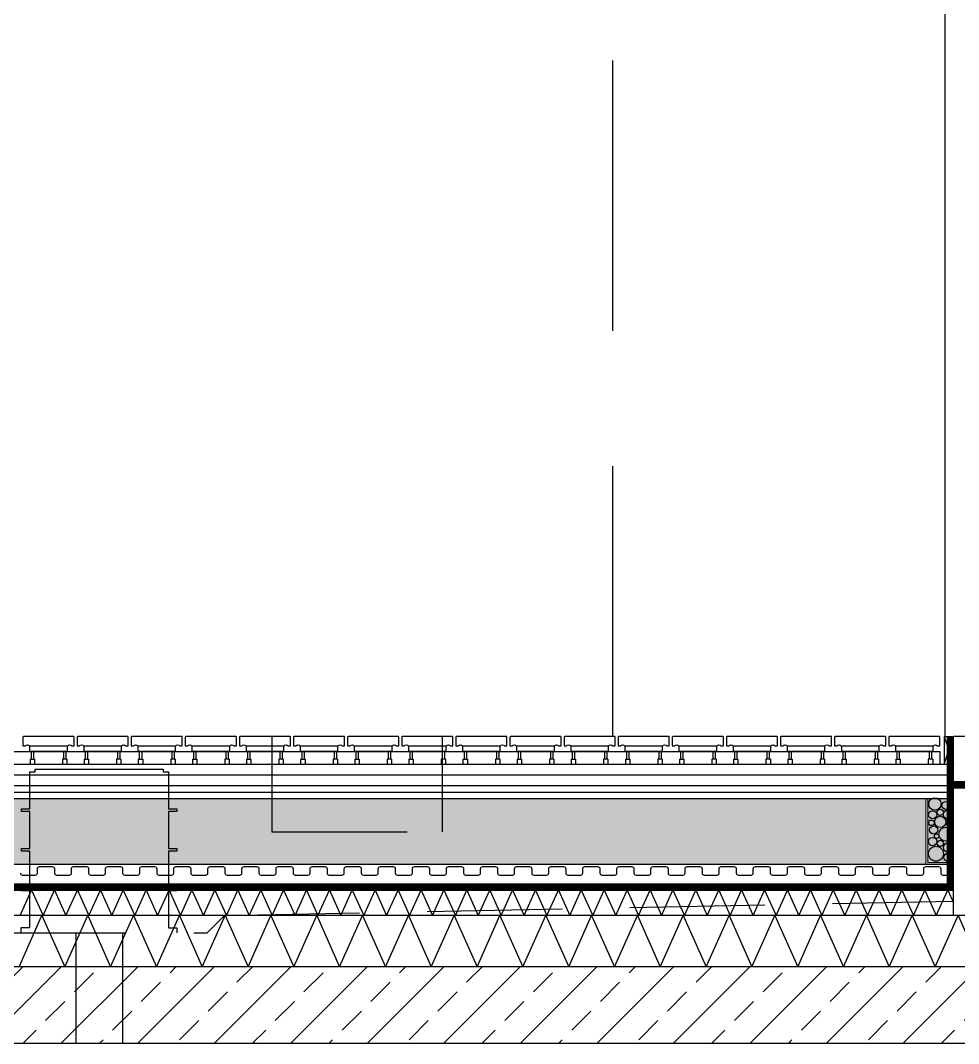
# Model space of a CAD drawing. Header units: millimetres. Extents: x -135140 to 267856, y -70704 to 149933.
# Drawn here: x -40836 to -38635, y 91517 to 93917 of the extents above; entities that cross this region are included whole.
import ezdxf

# ---------------------------------------------------------------- set-up
doc = ezdxf.new("R2010")
doc.units = ezdxf.units.MM
doc.header["$LTSCALE"] = 99.9
doc.linetypes.add('0707_PB_080619_gn_xref$0$ACAD_ISO03W100', pattern=[30, 12, -18])
doc.linetypes.add('HIDDEN', pattern=[9.525, 6.35, -3.175])
for name, color, linetype in [('+48_HACZE', 253, 'Continuous'), ('+48_IZOLACJE', 250, 'Continuous'), ('+48_MEBLE', 251, 'Continuous'), ('+48_SCIANY', 250, 'Continuous'), ('+48_WEŁNA', 252, 'Continuous'), ('+48_WIDOK', 250, 'Continuous'), ('1_CIENKA', 252, 'Continuous')]:
    doc.layers.add(name, color=color, linetype=linetype)
doc.layers.add('m1-działowe', color=250, linetype='Continuous', lineweight=13)
doc.linetypes.add('ZIGZAG', pattern='A,0.00254,-5.08,[131,ltypeshp.shx,S=5.08,R=0,X=-5.08,Y=0],-10.16,[131,ltypeshp.shx,S=5.08,R=180,X=5.08,Y=0],-5.08', length=20.32254)

msp = doc.modelspace()

# ---------------------------------------------------------------- hatches: boundary and pattern name
at = {"layer": '+48_HACZE', "ltscale": 0.15}
h = msp.add_hatch(dxfattribs=at)
h.set_pattern_fill('AR-SAND', color=256, scale=2, style=0)
h.set_pattern_definition([(37.5, (-740631.18, -76045.325), (-3.200063, 97.8826475), [0, -77.216, 0, -86.36, 0, -82.55]), (7.5, (-740631.18, -76045.33), (89.904657, 143.36502), [0, -41.656, 0, -69.596, 0, -26.67]), (327.5, (-740693.66, -76045.325), (158.198474, 0.287437), [0, -25.4, 0, -91.44, 0, -119.38]), (317.5, (-740693.66, -76045.33), (152.71129, 44.585865), [0, -12.7, 0, -59.944, 0, -68.58])])
h.paths.add_polyline_path([(-42866.3, 91942.4), (-42766.4, 91942.4), (-42766.4, 91937.4), (-38646.3, 91937.4), (-38646.3, 92092.4), (-42866.3, 92092.4)])
at = {"layer": '+48_HACZE', "linetype": 'Continuous'}
h = msp.add_hatch(dxfattribs=at)
h.set_pattern_fill('ANSI33', color=256, scale=20, style=0)
h.set_pattern_definition([(45, (-651030.33, -76045.33), (-89.80256, 89.80256), []), (45, (-650940.53, -76045.33), (-89.80256, 89.80256), [63.5, -31.75])])
h.paths.add_polyline_path([(-38501.3, 91697.4), (-43451.3, 91697.4), (-43451.3, 91517.4), (-38501.3, 91517.4)])

# ---------------------------------------------------------------- linework, layer by layer
at = {"layer": '+48_HACZE', "linetype": 'HIDDEN'}
msp.add_line((-39446.1, 92237.4), (-39446.1, 94847.4), dxfattribs=at)
at = {"layer": '+48_HACZE', "ltscale": 0.15}
msp.add_lwpolyline([(-43701.3, 92117.4), (-43306.3, 92117.4), (-43306.3, 91877.4), (-38646.3, 91877.4), (-38646.3, 92117.4), (-38256.3, 92117.4)], dxfattribs=at)
for centre, radius in [((-38690, 92079.2), 14.6), ((-38651.6, 92085.9), 4.84), ((-38677.5, 92059.7), 7.41), ((-38664.2, 92076.1), 9.38), ((-38658.5, 92054.7), 11.2), ((-38695.3, 92054), 9.52), ((-38698.2, 92035.1), 6.62), ((-38677.5, 92037.3), 13.1), ((-38655.1, 92034.4), 7.31), ((-38692.9, 92018.3), 9.83), ((-38664.2, 92008.4), 16.4), ((-38695.4, 91991.1), 9.84), ((-38685.9, 92003.8), 5.21), ((-38677.1, 91987.2), 7.23), ((-38687.7, 91962.6), 17.5), ((-38658.9, 91977.2), 11.2), ((-38659.3, 91954.1), 9.61)]:
    msp.add_circle(centre, radius, dxfattribs=at)
at = {"layer": '+48_IZOLACJE', "linetype": '0707_PB_080619_gn_xref$0$ACAD_ISO03W100', "ltscale": 0.3, "const_width": 16}
for points in [[(-43298.3, 92237.4), (-43298.3, 91885.4), (-38654.3, 91885.4), (-38654.3, 92237.4)], [(-38646.3, 92125.4), (-38256.3, 92125.4)]]:
    msp.add_lwpolyline(points, dxfattribs=at)
at = {"layer": '+48_MEBLE'}
msp.add_lwpolyline([(-38666.3, 92237.4), (-38666.3, 94917.4)], dxfattribs=at)
at = {"layer": '+48_SCIANY', "ltscale": 0.1}
for p, q in [((-38501.3, 91697.4), (-42686.3, 91697.4)), ((-38501.3, 91517.4), (-43451.3, 91517.4))]:
    msp.add_line(p, q, dxfattribs=at)
at = {"layer": '+48_WEŁNA', "linetype": 'ZIGZAG', "ltscale": 0.48}
msp.add_line((-42866.3, 92147.4), (-38646.3, 92147.4), dxfattribs=at)
at = {"layer": '+48_WEŁNA', "linetype": 'ZIGZAG', "ltscale": 0.28}
msp.add_line((-42866.3, 92107.4), (-38646.3, 92107.4), dxfattribs=at)
at = {"layer": '+48_WIDOK'}
for p, q in [((-38668.3, 92237.4), (-38668.3, 92172.4)), ((-38668.3, 92237.4), (-38646.3, 92172.4)), ((-38668.3, 92172.4), (-38646.3, 92237.4)), ((-38668.3, 92237.4), (-38646.3, 92237.4)), ((-38646.3, 91817.4), (-38646.3, 92237.4)), ((-42866.3, 92172.4), (-38646.3, 92172.4)), ((-42866.3, 92122.4), (-38646.3, 92122.4)), ((-42866.3, 92092.4), (-38646.3, 92092.4)), ((-38646.3, 91937.4), (-43306.3, 91937.4)), ((-38646.3, 91877.4), (-43306.3, 91877.4)), ((-38501.3, 91817.4), (-43451.3, 91817.4))]:
    msp.add_line(p, q, dxfattribs=at)
at = {"layer": '+48_WIDOK', "ltscale": 0.1}
for points in [[(-39417.8, 92215.4), (-39328.8, 92215.4, -0.536675), (-39318.8, 92215.4), (-39313.3, 92215.4), (-39313.3, 92236.4, 0.414214), (-39314.3, 92237.4), (-39432.3, 92237.4, 0.414083), (-39433.3, 92236.4), (-39433.3, 92215.4), (-39427.8, 92215.4, -0.536675)], [(-39290.8, 92215.4), (-39201.8, 92215.4, -0.536675), (-39191.8, 92215.4), (-39186.3, 92215.4), (-39186.3, 92236.4, 0.414214), (-39187.3, 92237.4), (-39305.3, 92237.4, 0.414083), (-39306.3, 92236.4), (-39306.3, 92215.4), (-39300.8, 92215.4, -0.536675)], [(-39163.8, 92215.4), (-39074.8, 92215.4, -0.536675), (-39064.8, 92215.4), (-39059.3, 92215.4), (-39059.3, 92236.4, 0.414214), (-39060.3, 92237.4), (-39178.3, 92237.4, 0.414083), (-39179.3, 92236.4), (-39179.3, 92215.4), (-39173.8, 92215.4, -0.536675)], [(-39036.8, 92215.4), (-38947.8, 92215.4, -0.536675), (-38937.8, 92215.4), (-38932.3, 92215.4), (-38932.3, 92236.4, 0.414214), (-38933.3, 92237.4), (-39051.3, 92237.4, 0.414083), (-39052.3, 92236.4), (-39052.3, 92215.4), (-39046.8, 92215.4, -0.536675)], [(-38782.8, 92215.4), (-38693.8, 92215.4, -0.536675), (-38683.8, 92215.4), (-38678.3, 92215.4), (-38678.3, 92236.4, 0.414214), (-38679.3, 92237.4), (-38797.3, 92237.4, 0.414083), (-38798.3, 92236.4), (-38798.3, 92215.4), (-38792.8, 92215.4, -0.536675)]]:
    msp.add_lwpolyline(points, format="xyb", close=True, dxfattribs=at)
at = {"layer": '+48_WIDOK'}
msp.add_lwpolyline([(-38496.3, 92237.4), (-38646.3, 92237.4)], dxfattribs=at)
at = {"layer": '1_CIENKA', "linetype": 'HIDDEN', "lineweight": -3, "ltscale": 0.5}
for p, q in [((-40245.8, 92237.4), (-40245.8, 92014.2)), ((-39846.3, 92237.4), (-39846.3, 92014.2)), ((-40245.8, 92014.2), (-39846.3, 92014.2)), ((-40357.6, 91817.4), (-38646.3, 91851.6)), ((-40706.3, 91777.4), (-40706.3, 91517.4)), ((-40596.3, 91777.4), (-40596.3, 91517.4))]:
    msp.add_line(p, q, dxfattribs=at)
at = {"layer": '1_CIENKA', "lineweight": -3}
for p, q in [((-42866.3, 92202.4), (-38678.3, 92202.4)), ((-40813.8, 92202.4), (-40726.8, 92202.4)), ((-40813.5, 92184.2), (-40803.2, 92184.2)), ((-40813.5, 92184.2), (-40813.5, 92172.4)), ((-40811.1, 92202.4), (-40811.1, 92184.2)), ((-40805.6, 92202.4), (-40805.6, 92184.2)), ((-40803.2, 92184.2), (-40803.2, 92172.4)), ((-40737.5, 92184.2), (-40737.5, 92172.4)), ((-40727.2, 92184.2), (-40737.5, 92184.2)), ((-40735.1, 92202.4), (-40735.1, 92184.2)), ((-40729.6, 92202.4), (-40729.6, 92184.2)), ((-40727.2, 92184.2), (-40727.2, 92172.4)), ((-40686.8, 92202.4), (-40599.8, 92202.4)), ((-40686.5, 92184.2), (-40676.2, 92184.2)), ((-40686.5, 92184.2), (-40686.5, 92172.4)), ((-40684.1, 92202.4), (-40684.1, 92184.2)), ((-40678.6, 92202.4), (-40678.6, 92184.2)), ((-40676.2, 92184.2), (-40676.2, 92172.4)), ((-40610.5, 92184.2), (-40610.5, 92172.4)), ((-40600.2, 92184.2), (-40610.5, 92184.2)), ((-40608.1, 92202.4), (-40608.1, 92184.2)), ((-40602.6, 92202.4), (-40602.6, 92184.2)), ((-40600.2, 92184.2), (-40600.2, 92172.4)), ((-40559.8, 92202.4), (-40472.8, 92202.4)), ((-40559.5, 92184.2), (-40549.2, 92184.2)), ((-40559.5, 92184.2), (-40559.5, 92172.4)), ((-40557.1, 92202.4), (-40557.1, 92184.2)), ((-40551.6, 92202.4), (-40551.6, 92184.2)), ((-40549.2, 92184.2), (-40549.2, 92172.4)), ((-40483.5, 92184.2), (-40483.5, 92172.4)), ((-40473.2, 92184.2), (-40483.5, 92184.2)), ((-40481.1, 92202.4), (-40481.1, 92184.2)), ((-40475.6, 92202.4), (-40475.6, 92184.2)), ((-40473.2, 92184.2), (-40473.2, 92172.4)), ((-40432.8, 92202.4), (-40345.8, 92202.4)), ((-40432.5, 92184.2), (-40422.2, 92184.2)), ((-40432.5, 92184.2), (-40432.5, 92172.4)), ((-40430.1, 92202.4), (-40430.1, 92184.2)), ((-40424.6, 92202.4), (-40424.6, 92184.2)), ((-40422.2, 92184.2), (-40422.2, 92172.4)), ((-40356.5, 92184.2), (-40356.5, 92172.4)), ((-40346.2, 92184.2), (-40356.5, 92184.2)), ((-40354.1, 92202.4), (-40354.1, 92184.2)), ((-40348.6, 92202.4), (-40348.6, 92184.2)), ((-40346.2, 92184.2), (-40346.2, 92172.4)), ((-40305.8, 92202.4), (-40218.8, 92202.4)), ((-40305.5, 92184.2), (-40295.2, 92184.2)), ((-40305.5, 92184.2), (-40305.5, 92172.4)), ((-40303.1, 92202.4), (-40303.1, 92184.2)), ((-40297.6, 92202.4), (-40297.6, 92184.2)), ((-40295.2, 92184.2), (-40295.2, 92172.4)), ((-40229.5, 92184.2), (-40229.5, 92172.4)), ((-40219.2, 92184.2), (-40229.5, 92184.2)), ((-40227.1, 92202.4), (-40227.1, 92184.2)), ((-40221.6, 92202.4), (-40221.6, 92184.2)), ((-40219.2, 92184.2), (-40219.2, 92172.4)), ((-40178.8, 92202.4), (-40091.8, 92202.4)), ((-40178.5, 92184.2), (-40168.2, 92184.2)), ((-40178.5, 92184.2), (-40178.5, 92172.4)), ((-40176.1, 92202.4), (-40176.1, 92184.2)), ((-40170.6, 92202.4), (-40170.6, 92184.2)), ((-40168.2, 92184.2), (-40168.2, 92172.4)), ((-40102.5, 92184.2), (-40102.5, 92172.4)), ((-40092.2, 92184.2), (-40102.5, 92184.2)), ((-40100.1, 92202.4), (-40100.1, 92184.2)), ((-40094.6, 92202.4), (-40094.6, 92184.2)), ((-40092.2, 92184.2), (-40092.2, 92172.4)), ((-40051.8, 92202.4), (-39964.8, 92202.4)), ((-40051.5, 92184.2), (-40041.2, 92184.2)), ((-40051.5, 92184.2), (-40051.5, 92172.4)), ((-40049.1, 92202.4), (-40049.1, 92184.2)), ((-40043.6, 92202.4), (-40043.6, 92184.2)), ((-40041.2, 92184.2), (-40041.2, 92172.4)), ((-39975.5, 92184.2), (-39975.5, 92172.4)), ((-39965.2, 92184.2), (-39975.5, 92184.2)), ((-39973.1, 92202.4), (-39973.1, 92184.2)), ((-39967.6, 92202.4), (-39967.6, 92184.2)), ((-39965.2, 92184.2), (-39965.2, 92172.4)), ((-39924.8, 92202.4), (-39837.8, 92202.4)), ((-39924.5, 92184.2), (-39914.2, 92184.2)), ((-39924.5, 92184.2), (-39924.5, 92172.4)), ((-39922.1, 92202.4), (-39922.1, 92184.2)), ((-39916.6, 92202.4), (-39916.6, 92184.2)), ((-39914.2, 92184.2), (-39914.2, 92172.4)), ((-39848.5, 92184.2), (-39848.5, 92172.4)), ((-39838.2, 92184.2), (-39848.5, 92184.2)), ((-39846.1, 92202.4), (-39846.1, 92184.2)), ((-39840.6, 92202.4), (-39840.6, 92184.2)), ((-39838.2, 92184.2), (-39838.2, 92172.4)), ((-39797.8, 92202.4), (-39710.8, 92202.4)), ((-39797.5, 92184.2), (-39787.2, 92184.2)), ((-39797.5, 92184.2), (-39797.5, 92172.4)), ((-39795.1, 92202.4), (-39795.1, 92184.2)), ((-39789.6, 92202.4), (-39789.6, 92184.2)), ((-39787.2, 92184.2), (-39787.2, 92172.4)), ((-39721.5, 92184.2), (-39721.5, 92172.4)), ((-39711.2, 92184.2), (-39721.5, 92184.2)), ((-39719.1, 92202.4), (-39719.1, 92184.2)), ((-39713.6, 92202.4), (-39713.6, 92184.2)), ((-39711.2, 92184.2), (-39711.2, 92172.4)), ((-39670.8, 92202.4), (-39583.8, 92202.4)), ((-39670.5, 92184.2), (-39660.2, 92184.2)), ((-39670.5, 92184.2), (-39670.5, 92172.4)), ((-39668.1, 92202.4), (-39668.1, 92184.2)), ((-39662.6, 92202.4), (-39662.6, 92184.2)), ((-39660.2, 92184.2), (-39660.2, 92172.4)), ((-39594.5, 92184.2), (-39594.5, 92172.4)), ((-39584.2, 92184.2), (-39594.5, 92184.2)), ((-39592.1, 92202.4), (-39592.1, 92184.2)), ((-39586.6, 92202.4), (-39586.6, 92184.2)), ((-39584.2, 92184.2), (-39584.2, 92172.4)), ((-39543.8, 92202.4), (-39456.8, 92202.4)), ((-39543.5, 92184.2), (-39533.2, 92184.2)), ((-39543.5, 92184.2), (-39543.5, 92172.4)), ((-39541.1, 92202.4), (-39541.1, 92184.2)), ((-39535.6, 92202.4), (-39535.6, 92184.2)), ((-39533.2, 92184.2), (-39533.2, 92172.4)), ((-39467.5, 92184.2), (-39467.5, 92172.4)), ((-39457.2, 92184.2), (-39467.5, 92184.2)), ((-39465.1, 92202.4), (-39465.1, 92184.2)), ((-39459.6, 92202.4), (-39459.6, 92184.2)), ((-39457.2, 92184.2), (-39457.2, 92172.4)), ((-39416.8, 92202.4), (-39329.8, 92202.4)), ((-39416.8, 92202.4), (-39329.8, 92202.4)), ((-39416.5, 92184.2), (-39406.2, 92184.2)), ((-39416.5, 92184.2), (-39416.5, 92172.4)), ((-39416.5, 92184.2), (-39406.2, 92184.2)), ((-39416.5, 92184.2), (-39416.5, 92172.4)), ((-39414.1, 92202.4), (-39414.1, 92184.2)), ((-39414.1, 92202.4), (-39414.1, 92184.2)), ((-39408.6, 92202.4), (-39408.6, 92184.2)), ((-39408.6, 92202.4), (-39408.6, 92184.2)), ((-39406.2, 92184.2), (-39406.2, 92172.4)), ((-39406.2, 92184.2), (-39406.2, 92172.4)), ((-39340.5, 92184.2), (-39340.5, 92172.4)), ((-39330.2, 92184.2), (-39340.5, 92184.2)), ((-39340.5, 92184.2), (-39340.5, 92172.4)), ((-39330.2, 92184.2), (-39340.5, 92184.2)), ((-39338.1, 92202.4), (-39338.1, 92184.2)), ((-39338.1, 92202.4), (-39338.1, 92184.2)), ((-39332.6, 92202.4), (-39332.6, 92184.2)), ((-39332.6, 92202.4), (-39332.6, 92184.2)), ((-39330.2, 92184.2), (-39330.2, 92172.4)), ((-39330.2, 92184.2), (-39330.2, 92172.4)), ((-39289.8, 92202.4), (-39202.8, 92202.4)), ((-39289.8, 92202.4), (-39202.8, 92202.4)), ((-39289.5, 92184.2), (-39279.2, 92184.2)), ((-39289.5, 92184.2), (-39289.5, 92172.4)), ((-39289.5, 92184.2), (-39279.2, 92184.2)), ((-39289.5, 92184.2), (-39289.5, 92172.4)), ((-39287.1, 92202.4), (-39287.1, 92184.2)), ((-39287.1, 92202.4), (-39287.1, 92184.2)), ((-39281.6, 92202.4), (-39281.6, 92184.2)), ((-39281.6, 92202.4), (-39281.6, 92184.2)), ((-39279.2, 92184.2), (-39279.2, 92172.4)), ((-39279.2, 92184.2), (-39279.2, 92172.4)), ((-39213.5, 92184.2), (-39213.5, 92172.4)), ((-39203.2, 92184.2), (-39213.5, 92184.2)), ((-39213.5, 92184.2), (-39213.5, 92172.4)), ((-39203.2, 92184.2), (-39213.5, 92184.2)), ((-39211.1, 92202.4), (-39211.1, 92184.2)), ((-39211.1, 92202.4), (-39211.1, 92184.2)), ((-39205.6, 92202.4), (-39205.6, 92184.2)), ((-39205.6, 92202.4), (-39205.6, 92184.2)), ((-39203.2, 92184.2), (-39203.2, 92172.4)), ((-39203.2, 92184.2), (-39203.2, 92172.4)), ((-39162.8, 92202.4), (-39075.8, 92202.4)), ((-39162.8, 92202.4), (-39075.8, 92202.4)), ((-39162.5, 92184.2), (-39152.2, 92184.2)), ((-39162.5, 92184.2), (-39162.5, 92172.4)), ((-39162.5, 92184.2), (-39152.2, 92184.2)), ((-39162.5, 92184.2), (-39162.5, 92172.4)), ((-39160.1, 92202.4), (-39160.1, 92184.2)), ((-39160.1, 92202.4), (-39160.1, 92184.2)), ((-39154.6, 92202.4), (-39154.6, 92184.2)), ((-39154.6, 92202.4), (-39154.6, 92184.2)), ((-39152.2, 92184.2), (-39152.2, 92172.4)), ((-39152.2, 92184.2), (-39152.2, 92172.4)), ((-39086.5, 92184.2), (-39086.5, 92172.4)), ((-39076.2, 92184.2), (-39086.5, 92184.2)), ((-39086.5, 92184.2), (-39086.5, 92172.4)), ((-39076.2, 92184.2), (-39086.5, 92184.2)), ((-39084.1, 92202.4), (-39084.1, 92184.2)), ((-39084.1, 92202.4), (-39084.1, 92184.2)), ((-39078.6, 92202.4), (-39078.6, 92184.2)), ((-39078.6, 92202.4), (-39078.6, 92184.2)), ((-39076.2, 92184.2), (-39076.2, 92172.4)), ((-39076.2, 92184.2), (-39076.2, 92172.4)), ((-39035.8, 92202.4), (-38948.8, 92202.4)), ((-39035.8, 92202.4), (-38948.8, 92202.4)), ((-39035.5, 92184.2), (-39025.2, 92184.2)), ((-39035.5, 92184.2), (-39035.5, 92172.4)), ((-39035.5, 92184.2), (-39025.2, 92184.2)), ((-39035.5, 92184.2), (-39035.5, 92172.4)), ((-39033.1, 92202.4), (-39033.1, 92184.2)), ((-39033.1, 92202.4), (-39033.1, 92184.2)), ((-39027.6, 92202.4), (-39027.6, 92184.2)), ((-39027.6, 92202.4), (-39027.6, 92184.2)), ((-39025.2, 92184.2), (-39025.2, 92172.4)), ((-39025.2, 92184.2), (-39025.2, 92172.4)), ((-38959.5, 92184.2), (-38959.5, 92172.4)), ((-38949.2, 92184.2), (-38959.5, 92184.2)), ((-38959.5, 92184.2), (-38959.5, 92172.4)), ((-38949.2, 92184.2), (-38959.5, 92184.2)), ((-38957.1, 92202.4), (-38957.1, 92184.2)), ((-38957.1, 92202.4), (-38957.1, 92184.2)), ((-38951.6, 92202.4), (-38951.6, 92184.2)), ((-38951.6, 92202.4), (-38951.6, 92184.2)), ((-38949.2, 92184.2), (-38949.2, 92172.4)), ((-38949.2, 92184.2), (-38949.2, 92172.4)), ((-38908.5, 92184.2), (-38898.2, 92184.2)), ((-38908.5, 92184.2), (-38908.5, 92172.4)), ((-38908.5, 92184.2), (-38898.2, 92184.2)), ((-38908.5, 92184.2), (-38908.5, 92172.4)), ((-38906.1, 92202.4), (-38906.1, 92184.2)), ((-38906.1, 92202.4), (-38906.1, 92184.2)), ((-38900.6, 92202.4), (-38900.6, 92184.2)), ((-38900.6, 92202.4), (-38900.6, 92184.2)), ((-38898.2, 92184.2), (-38898.2, 92172.4)), ((-38898.2, 92184.2), (-38898.2, 92172.4)), ((-38832.5, 92184.2), (-38832.5, 92172.4)), ((-38822.2, 92184.2), (-38832.5, 92184.2)), ((-38832.5, 92184.2), (-38832.5, 92172.4)), ((-38822.2, 92184.2), (-38832.5, 92184.2)), ((-38830.1, 92202.4), (-38830.1, 92184.2)), ((-38830.1, 92202.4), (-38830.1, 92184.2)), ((-38824.6, 92202.4), (-38824.6, 92184.2)), ((-38824.6, 92202.4), (-38824.6, 92184.2)), ((-38822.2, 92184.2), (-38822.2, 92172.4)), ((-38822.2, 92184.2), (-38822.2, 92172.4)), ((-38781.8, 92202.4), (-38694.8, 92202.4)), ((-38781.8, 92202.4), (-38694.8, 92202.4)), ((-38781.5, 92184.2), (-38771.2, 92184.2)), ((-38781.5, 92184.2), (-38781.5, 92172.4)), ((-38781.5, 92184.2), (-38771.2, 92184.2)), ((-38781.5, 92184.2), (-38781.5, 92172.4)), ((-38779.1, 92202.4), (-38779.1, 92184.2)), ((-38779.1, 92202.4), (-38779.1, 92184.2)), ((-38773.6, 92202.4), (-38773.6, 92184.2)), ((-38773.6, 92202.4), (-38773.6, 92184.2)), ((-38771.2, 92184.2), (-38771.2, 92172.4)), ((-38771.2, 92184.2), (-38771.2, 92172.4)), ((-38705.5, 92184.2), (-38705.5, 92172.4)), ((-38695.2, 92184.2), (-38705.5, 92184.2)), ((-38705.5, 92184.2), (-38705.5, 92172.4)), ((-38695.2, 92184.2), (-38705.5, 92184.2)), ((-38703.1, 92202.4), (-38703.1, 92184.2)), ((-38703.1, 92202.4), (-38703.1, 92184.2)), ((-38697.6, 92202.4), (-38697.6, 92184.2)), ((-38697.6, 92202.4), (-38697.6, 92184.2)), ((-38695.2, 92184.2), (-38695.2, 92172.4)), ((-38695.2, 92184.2), (-38695.2, 92172.4)), ((-38678.3, 92202.4), (-38678.3, 92172.4))]:
    msp.add_line(p, q, dxfattribs=at)
for points in [[(-40814.8, 92215.4), (-40725.8, 92215.4, -0.536675), (-40715.8, 92215.4), (-40710.3, 92215.4), (-40710.3, 92236.4, 0.414214), (-40711.3, 92237.4), (-40829.3, 92237.4, 0.414083), (-40830.3, 92236.4), (-40830.3, 92215.4), (-40824.8, 92215.4, -0.536675)], [(-40687.8, 92215.4), (-40598.8, 92215.4, -0.536675), (-40588.8, 92215.4), (-40583.3, 92215.4), (-40583.3, 92236.4, 0.414214), (-40584.3, 92237.4), (-40702.3, 92237.4, 0.414083), (-40703.3, 92236.4), (-40703.3, 92215.4), (-40697.8, 92215.4, -0.536675)], [(-40560.8, 92215.4), (-40471.8, 92215.4, -0.536675), (-40461.8, 92215.4), (-40456.3, 92215.4), (-40456.3, 92236.4, 0.414214), (-40457.3, 92237.4), (-40575.3, 92237.4, 0.414083), (-40576.3, 92236.4), (-40576.3, 92215.4), (-40570.8, 92215.4, -0.536675)], [(-40433.8, 92215.4), (-40344.8, 92215.4, -0.536675), (-40334.8, 92215.4), (-40329.3, 92215.4), (-40329.3, 92236.4, 0.414214), (-40330.3, 92237.4), (-40448.3, 92237.4, 0.414083), (-40449.3, 92236.4), (-40449.3, 92215.4), (-40443.8, 92215.4, -0.536675)], [(-40306.8, 92215.4), (-40217.8, 92215.4, -0.536675), (-40207.8, 92215.4), (-40202.3, 92215.4), (-40202.3, 92236.4, 0.414214), (-40203.3, 92237.4), (-40321.3, 92237.4, 0.414083), (-40322.3, 92236.4), (-40322.3, 92215.4), (-40316.8, 92215.4, -0.536675)], [(-40179.8, 92215.4), (-40090.8, 92215.4, -0.536675), (-40080.8, 92215.4), (-40075.3, 92215.4), (-40075.3, 92236.4, 0.414214), (-40076.3, 92237.4), (-40194.3, 92237.4, 0.414083), (-40195.3, 92236.4), (-40195.3, 92215.4), (-40189.8, 92215.4, -0.536675)], [(-40052.8, 92215.4), (-39963.8, 92215.4, -0.536675), (-39953.8, 92215.4), (-39948.3, 92215.4), (-39948.3, 92236.4, 0.414214), (-39949.3, 92237.4), (-40067.3, 92237.4, 0.414083), (-40068.3, 92236.4), (-40068.3, 92215.4), (-40062.8, 92215.4, -0.536675)], [(-39925.8, 92215.4), (-39836.8, 92215.4, -0.536675), (-39826.8, 92215.4), (-39821.3, 92215.4), (-39821.3, 92236.4, 0.414214), (-39822.3, 92237.4), (-39940.3, 92237.4, 0.414083), (-39941.3, 92236.4), (-39941.3, 92215.4), (-39935.8, 92215.4, -0.536675)], [(-39798.8, 92215.4), (-39709.8, 92215.4, -0.536675), (-39699.8, 92215.4), (-39694.3, 92215.4), (-39694.3, 92236.4, 0.414214), (-39695.3, 92237.4), (-39813.3, 92237.4, 0.414083), (-39814.3, 92236.4), (-39814.3, 92215.4), (-39808.8, 92215.4, -0.536675)], [(-39671.8, 92215.4), (-39582.8, 92215.4, -0.536675), (-39572.8, 92215.4), (-39567.3, 92215.4), (-39567.3, 92236.4, 0.414214), (-39568.3, 92237.4), (-39686.3, 92237.4, 0.414083), (-39687.3, 92236.4), (-39687.3, 92215.4), (-39681.8, 92215.4, -0.536675)], [(-39544.8, 92215.4), (-39455.8, 92215.4, -0.536675), (-39445.8, 92215.4), (-39440.3, 92215.4), (-39440.3, 92236.4, 0.414214), (-39441.3, 92237.4), (-39559.3, 92237.4, 0.414083), (-39560.3, 92236.4), (-39560.3, 92215.4), (-39554.8, 92215.4, -0.536675)], [(-39417.8, 92215.4), (-39328.8, 92215.4, -0.536675), (-39318.8, 92215.4), (-39313.3, 92215.4), (-39313.3, 92236.4, 0.414214), (-39314.3, 92237.4), (-39432.3, 92237.4, 0.414083), (-39433.3, 92236.4), (-39433.3, 92215.4), (-39427.8, 92215.4, -0.536675)], [(-39290.8, 92215.4), (-39201.8, 92215.4, -0.536675), (-39191.8, 92215.4), (-39186.3, 92215.4), (-39186.3, 92236.4, 0.414214), (-39187.3, 92237.4), (-39305.3, 92237.4, 0.414083), (-39306.3, 92236.4), (-39306.3, 92215.4), (-39300.8, 92215.4, -0.536675)], [(-39163.8, 92215.4), (-39074.8, 92215.4, -0.536675), (-39064.8, 92215.4), (-39059.3, 92215.4), (-39059.3, 92236.4, 0.414214), (-39060.3, 92237.4), (-39178.3, 92237.4, 0.414083), (-39179.3, 92236.4), (-39179.3, 92215.4), (-39173.8, 92215.4, -0.536675)], [(-39036.8, 92215.4), (-38947.8, 92215.4, -0.536675), (-38937.8, 92215.4), (-38932.3, 92215.4), (-38932.3, 92236.4, 0.414214), (-38933.3, 92237.4), (-39051.3, 92237.4, 0.414083), (-39052.3, 92236.4), (-39052.3, 92215.4), (-39046.8, 92215.4, -0.536675)], [(-38909.8, 92215.4), (-38820.8, 92215.4, -0.536675), (-38810.8, 92215.4), (-38805.3, 92215.4), (-38805.3, 92236.4, 0.414214), (-38806.3, 92237.4), (-38924.3, 92237.4, 0.414083), (-38925.3, 92236.4), (-38925.3, 92215.4), (-38919.8, 92215.4, -0.536675)], [(-38782.8, 92215.4), (-38693.8, 92215.4, -0.536675), (-38683.8, 92215.4), (-38678.3, 92215.4), (-38678.3, 92236.4, 0.414214), (-38679.3, 92237.4), (-38797.3, 92237.4, 0.414083), (-38798.3, 92236.4), (-38798.3, 92215.4), (-38792.8, 92215.4, -0.536675)]]:
    msp.add_lwpolyline(points, format="xyb", close=True, dxfattribs=at)
for points in [[(-40726.8, 92215.4), (-40726.8, 92202.4), (-40813.8, 92202.4), (-40813.8, 92215.4)], [(-40599.8, 92215.4), (-40599.8, 92202.4), (-40686.8, 92202.4), (-40686.8, 92215.4)], [(-40472.8, 92215.4), (-40472.8, 92202.4), (-40559.8, 92202.4), (-40559.8, 92215.4)], [(-40345.8, 92215.4), (-40345.8, 92202.4), (-40432.8, 92202.4), (-40432.8, 92215.4)], [(-40218.8, 92215.4), (-40218.8, 92202.4), (-40305.8, 92202.4), (-40305.8, 92215.4)], [(-40091.8, 92215.4), (-40091.8, 92202.4), (-40178.8, 92202.4), (-40178.8, 92215.4)], [(-39964.8, 92215.4), (-39964.8, 92202.4), (-40051.8, 92202.4), (-40051.8, 92215.4)], [(-39837.8, 92215.4), (-39837.8, 92202.4), (-39924.8, 92202.4), (-39924.8, 92215.4)], [(-39710.8, 92215.4), (-39710.8, 92202.4), (-39797.8, 92202.4), (-39797.8, 92215.4)], [(-39583.8, 92215.4), (-39583.8, 92202.4), (-39670.8, 92202.4), (-39670.8, 92215.4)], [(-39456.8, 92215.4), (-39456.8, 92202.4), (-39543.8, 92202.4), (-39543.8, 92215.4)], [(-39329.8, 92215.4), (-39329.8, 92202.4), (-39416.8, 92202.4), (-39416.8, 92215.4)], [(-39329.8, 92215.4), (-39329.8, 92202.4), (-39416.8, 92202.4), (-39416.8, 92215.4)], [(-39202.8, 92215.4), (-39202.8, 92202.4), (-39289.8, 92202.4), (-39289.8, 92215.4)], [(-39202.8, 92215.4), (-39202.8, 92202.4), (-39289.8, 92202.4), (-39289.8, 92215.4)], [(-39075.8, 92215.4), (-39075.8, 92202.4), (-39162.8, 92202.4), (-39162.8, 92215.4)], [(-39075.8, 92215.4), (-39075.8, 92202.4), (-39162.8, 92202.4), (-39162.8, 92215.4)], [(-38948.8, 92215.4), (-38948.8, 92202.4), (-39035.8, 92202.4), (-39035.8, 92215.4)], [(-38948.8, 92215.4), (-38948.8, 92202.4), (-39035.8, 92202.4), (-39035.8, 92215.4)], [(-38821.8, 92215.4), (-38821.8, 92202.4), (-38908.8, 92202.4), (-38908.8, 92215.4)], [(-38694.8, 92215.4), (-38694.8, 92202.4), (-38781.8, 92202.4), (-38781.8, 92215.4)], [(-38694.8, 92215.4), (-38694.8, 92202.4), (-38781.8, 92202.4), (-38781.8, 92215.4)], [(-40836.7, 91817.4), (-40809.8, 91877.4), (-40782.9, 91817.4), (-40756, 91877.4), (-40729.2, 91817.4), (-40702.3, 91877.4), (-40675.4, 91817.4), (-40648.5, 91877.4), (-40621.7, 91817.4), (-40594.8, 91877.4), (-40567.9, 91817.4), (-40541, 91877.4), (-40514.2, 91817.4), (-40487.3, 91877.4), (-40460.4, 91817.4), (-40433.5, 91877.4), (-40406.7, 91817.4), (-40379.8, 91877.4), (-40352.9, 91817.4), (-40326, 91877.4), (-40299.2, 91817.4), (-40272.3, 91877.4), (-40245.4, 91817.4), (-40218.5, 91877.4), (-40191.7, 91817.4), (-40164.8, 91877.4), (-40137.9, 91817.4), (-40111, 91877.4), (-40084.2, 91817.4), (-40057.3, 91877.4), (-40030.4, 91817.4), (-40003.5, 91877.4), (-39976.7, 91817.4), (-39949.8, 91877.4), (-39922.9, 91817.4), (-39896, 91877.4), (-39869.2, 91817.4), (-39842.3, 91877.4), (-39815.4, 91817.4), (-39788.5, 91877.4), (-39761.7, 91817.4), (-39734.8, 91877.4), (-39707.9, 91817.4), (-39681, 91877.4), (-39654.2, 91817.4), (-39627.3, 91877.4), (-39600.4, 91817.4), (-39573.5, 91877.4), (-39546.7, 91817.4), (-39519.8, 91877.4), (-39492.9, 91817.4), (-39466, 91877.4), (-39439.2, 91817.4), (-39412.3, 91877.4), (-39385.4, 91817.4), (-39358.5, 91877.4), (-39331.7, 91817.4), (-39304.8, 91877.4), (-39277.9, 91817.4), (-39251, 91877.4), (-39224.2, 91817.4), (-39197.3, 91877.4), (-39170.4, 91817.4), (-39143.5, 91877.4), (-39116.7, 91817.4), (-39089.8, 91877.4), (-39062.9, 91817.4), (-39036, 91877.4), (-39009.2, 91817.4), (-38982.3, 91877.4), (-38955.4, 91817.4), (-38928.5, 91877.4), (-38901.7, 91817.4), (-38874.8, 91877.4), (-38847.9, 91817.4), (-38821, 91877.4), (-38794.2, 91817.4), (-38767.3, 91877.4), (-38740.4, 91817.4), (-38713.5, 91877.4), (-38686.7, 91817.4), (-38659.8, 91877.4), (-38646.3, 91847.4)], [(-40839.5, 91697.4), (-40785.7, 91817.4), (-40732, 91697.4), (-40678.2, 91817.4), (-40624.5, 91697.4), (-40570.7, 91817.4), (-40517, 91697.4), (-40463.2, 91817.4), (-40409.5, 91697.4), (-40355.7, 91817.4), (-40302, 91697.4), (-40248.2, 91817.4), (-40194.5, 91697.4), (-40140.7, 91817.4), (-40087, 91697.4), (-40033.2, 91817.4), (-39979.5, 91697.4), (-39925.7, 91817.4), (-39872, 91697.4), (-39818.2, 91817.4), (-39764.5, 91697.4), (-39710.7, 91817.4), (-39657, 91697.4), (-39603.2, 91817.4), (-39549.5, 91697.4), (-39495.7, 91817.4), (-39442, 91697.4), (-39388.2, 91817.4), (-39334.5, 91697.4), (-39280.7, 91817.4), (-39227, 91697.4), (-39173.2, 91817.4), (-39119.5, 91697.4), (-39065.7, 91817.4), (-39012, 91697.4), (-38958.2, 91817.4), (-38904.5, 91697.4), (-38850.7, 91817.4), (-38797, 91697.4), (-38743.2, 91817.4), (-38689.5, 91697.4), (-38635.7, 91817.4), (-38582, 91697.4)]]:
    msp.add_lwpolyline(points, dxfattribs=at)
at = {"layer": '1_CIENKA', "linetype": 'HIDDEN', "lineweight": -3, "ltscale": 0.5}
for points in [[(-40834.8, 91777.4), (-40834.8, 91789.3), (-40813.8, 91789.3), (-40813.8, 91875.4), (-40833.8, 91875.4), (-40833.8, 91881.9), (-40813.8, 91881.9), (-40813.8, 91968.4), (-40833.8, 91968.4), (-40833.8, 91974.9), (-40813.8, 91974.9), (-40813.8, 92061.4), (-40833.8, 92061.4), (-40833.8, 92067.9), (-40813.8, 92067.9), (-40813.8, 92154.4), (-40801.3, 92154.4), (-40801.3, 92161.4), (-40501.3, 92161.4), (-40501.3, 92154.4), (-40488.8, 92154.4), (-40488.8, 92067.9), (-40468.8, 92067.9), (-40468.8, 92061.4), (-40488.8, 92061.4), (-40488.8, 91974.9), (-40468.8, 91974.9), (-40468.8, 91968.4), (-40488.8, 91968.4), (-40488.8, 91881.9), (-40468.8, 91881.9), (-40468.8, 91875.4), (-40488.8, 91875.4), (-40488.8, 91788.9), (-40468.8, 91788.9), (-40468.8, 91777.4)], [(-40945.1, 91817.4), (-40905.1, 91777.4), (-40397.6, 91777.4), (-40357.6, 91817.4)]]:
    msp.add_lwpolyline(points, dxfattribs=at)
at = {"layer": '1_CIENKA', "lineweight": -3}
msp.add_lwpolyline([(-40836.3, 91917.4, 0.414214), (-40831.3, 91912.4), (-40801.3, 91912.4, 0.414214), (-40796.3, 91917.4), (-40796.3, 91927.4, -0.414214), (-40791.3, 91932.4), (-40761.3, 91932.4, -0.414214), (-40756.3, 91927.4), (-40756.3, 91917.4, 0.414214), (-40751.3, 91912.4), (-40736.3, 91912.4), (-40721.3, 91912.4, 0.414214), (-40716.3, 91917.4), (-40716.3, 91927.4, -0.414214), (-40711.3, 91932.4), (-40681.3, 91932.4, -0.414214), (-40676.3, 91927.4), (-40676.3, 91917.4, 0.414214), (-40671.3, 91912.4), (-40641.3, 91912.4, 0.414214), (-40636.3, 91917.4), (-40636.3, 91927.4, -0.414214), (-40631.3, 91932.4), (-40601.3, 91932.4, -0.414214), (-40596.3, 91927.4), (-40596.3, 91917.4, 0.414214), (-40591.3, 91912.4), (-40561.3, 91912.4, 0.414214), (-40556.3, 91917.4), (-40556.3, 91927.4, -0.414214), (-40551.3, 91932.4), (-40521.3, 91932.4, -0.414214), (-40516.3, 91927.4), (-40516.3, 91917.4, 0.414214), (-40511.3, 91912.4), (-40481.3, 91912.4, 0.414214), (-40476.3, 91917.4), (-40476.3, 91927.4, -0.414214), (-40471.3, 91932.4), (-40441.3, 91932.4, -0.414214), (-40436.3, 91927.4), (-40436.3, 91917.4, 0.414214), (-40431.3, 91912.4), (-40401.3, 91912.4, 0.414214), (-40396.3, 91917.4), (-40396.3, 91927.4, -0.414214), (-40391.3, 91932.4), (-40361.3, 91932.4, -0.414214), (-40356.3, 91927.4), (-40356.3, 91917.4, 0.414214), (-40351.3, 91912.4), (-40336.3, 91912.4), (-40321.3, 91912.4, 0.414214), (-40316.3, 91917.4), (-40316.3, 91927.4, -0.414214), (-40311.3, 91932.4), (-40281.3, 91932.4, -0.414214), (-40276.3, 91927.4), (-40276.3, 91917.4, 0.414214), (-40271.3, 91912.4), (-40241.3, 91912.4, 0.414214), (-40236.3, 91917.4), (-40236.3, 91927.4, -0.414214), (-40231.3, 91932.4), (-40201.3, 91932.4, -0.414214), (-40196.3, 91927.4), (-40196.3, 91917.4, 0.414214), (-40191.3, 91912.4), (-40161.3, 91912.4, 0.414214), (-40156.3, 91917.4), (-40156.3, 91927.4, -0.414214), (-40151.3, 91932.4), (-40121.3, 91932.4, -0.414214), (-40116.3, 91927.4), (-40116.3, 91917.4, 0.414214), (-40111.3, 91912.4), (-40081.3, 91912.4, 0.414214), (-40076.3, 91917.4), (-40076.3, 91927.4, -0.414214), (-40071.3, 91932.4), (-40041.3, 91932.4, -0.414214), (-40036.3, 91927.4), (-40036.3, 91917.4, 0.414214), (-40031.3, 91912.4), (-40001.3, 91912.4, 0.414214), (-39996.3, 91917.4), (-39996.3, 91927.4, -0.414214), (-39991.3, 91932.4), (-39961.3, 91932.4, -0.414214), (-39956.3, 91927.4), (-39956.3, 91917.4, 0.414214), (-39951.3, 91912.4), (-39936.3, 91912.4), (-39921.3, 91912.4, 0.414214), (-39916.3, 91917.4), (-39916.3, 91927.4, -0.414214), (-39911.3, 91932.4), (-39881.3, 91932.4, -0.414214), (-39876.3, 91927.4), (-39876.3, 91917.4, 0.414214), (-39871.3, 91912.4), (-39841.3, 91912.4, 0.414214), (-39836.3, 91917.4), (-39836.3, 91927.4, -0.414214), (-39831.3, 91932.4), (-39801.3, 91932.4, -0.414214), (-39796.3, 91927.4), (-39796.3, 91917.4, 0.414214), (-39791.3, 91912.4), (-39761.3, 91912.4, 0.414214), (-39756.3, 91917.4), (-39756.3, 91927.4, -0.414214), (-39751.3, 91932.4), (-39721.3, 91932.4, -0.414214), (-39716.3, 91927.4), (-39716.3, 91917.4, 0.414214), (-39711.3, 91912.4), (-39681.3, 91912.4, 0.414214), (-39676.3, 91917.4), (-39676.3, 91927.4, -0.414214), (-39671.3, 91932.4), (-39641.3, 91932.4, -0.414214), (-39636.3, 91927.4), (-39636.3, 91917.4, 0.414214), (-39631.3, 91912.4), (-39601.3, 91912.4, 0.414214), (-39596.3, 91917.4), (-39596.3, 91927.4, -0.414214), (-39591.3, 91932.4), (-39561.3, 91932.4, -0.414214), (-39556.3, 91927.4), (-39556.3, 91917.4, 0.414214), (-39551.3, 91912.4), (-39536.3, 91912.4), (-39521.3, 91912.4, 0.414214), (-39516.3, 91917.4), (-39516.3, 91927.4, -0.414214), (-39511.3, 91932.4), (-39481.3, 91932.4, -0.414214), (-39476.3, 91927.4), (-39476.3, 91917.4, 0.414214), (-39471.3, 91912.4), (-39441.3, 91912.4, 0.414214), (-39436.3, 91917.4), (-39436.3, 91927.4, -0.414214), (-39431.3, 91932.4), (-39401.3, 91932.4, -0.414214), (-39396.3, 91927.4), (-39396.3, 91917.4, 0.414214), (-39391.3, 91912.4), (-39361.3, 91912.4, 0.414214), (-39356.3, 91917.4), (-39356.3, 91927.4, -0.414214), (-39351.3, 91932.4), (-39321.3, 91932.4, -0.414214), (-39316.3, 91927.4), (-39316.3, 91917.4, 0.414214), (-39311.3, 91912.4), (-39281.3, 91912.4, 0.414214), (-39276.3, 91917.4), (-39276.3, 91927.4, -0.414214), (-39271.3, 91932.4), (-39241.3, 91932.4, -0.414214), (-39236.3, 91927.4), (-39236.3, 91917.4, 0.414214), (-39231.3, 91912.4), (-39201.3, 91912.4, 0.414214), (-39196.3, 91917.4), (-39196.3, 91927.4, -0.414214), (-39191.3, 91932.4), (-39161.3, 91932.4, -0.414214), (-39156.3, 91927.4), (-39156.3, 91917.4, 0.414214), (-39151.3, 91912.4), (-39136.3, 91912.4), (-39121.3, 91912.4, 0.414214), (-39116.3, 91917.4), (-39116.3, 91927.4, -0.414214), (-39111.3, 91932.4), (-39081.3, 91932.4, -0.414214), (-39076.3, 91927.4), (-39076.3, 91917.4, 0.414214), (-39071.3, 91912.4), (-39041.3, 91912.4, 0.414214), (-39036.3, 91917.4), (-39036.3, 91927.4, -0.414214), (-39031.3, 91932.4), (-39001.3, 91932.4, -0.414214), (-38996.3, 91927.4), (-38996.3, 91917.4, 0.414214), (-38991.3, 91912.4), (-38961.3, 91912.4, 0.414214), (-38956.3, 91917.4), (-38956.3, 91927.4, -0.414214), (-38951.3, 91932.4), (-38921.3, 91932.4, -0.414214), (-38916.3, 91927.4), (-38916.3, 91917.4, 0.414214), (-38911.3, 91912.4), (-38881.3, 91912.4, 0.414214), (-38876.3, 91917.4), (-38876.3, 91927.4, -0.414214), (-38871.3, 91932.4), (-38841.3, 91932.4, -0.414214), (-38836.3, 91927.4), (-38836.3, 91917.4, 0.414214), (-38831.3, 91912.4), (-38801.3, 91912.4, 0.414214), (-38796.3, 91917.4), (-38796.3, 91927.4, -0.414214), (-38791.3, 91932.4), (-38776.3, 91932.4), (-38761.3, 91932.4, -0.414214), (-38756.3, 91927.4), (-38756.3, 91917.4, 0.414214), (-38751.3, 91912.4), (-38721.3, 91912.4, 0.414214), (-38716.3, 91917.4), (-38716.3, 91927.4, -0.414214), (-38711.3, 91932.4), (-38681.3, 91932.4, -0.414214), (-38676.3, 91927.4), (-38676.3, 91917.4, 0.414214), (-38671.3, 91912.4), (-38646.3, 91912.4)], format="xyb", dxfattribs=at)
at = {"layer": 'm1-działowe', "ltscale": 0.1}
msp.add_lwpolyline([(-38706.3, 91942.4), (-38646.3, 91942.4), (-38646.3, 91937.4), (-38711.3, 91937.4), (-38711.3, 92092.4), (-38706.3, 92092.4)], close=True, dxfattribs=at)

doc.saveas('drawing.dxf')
